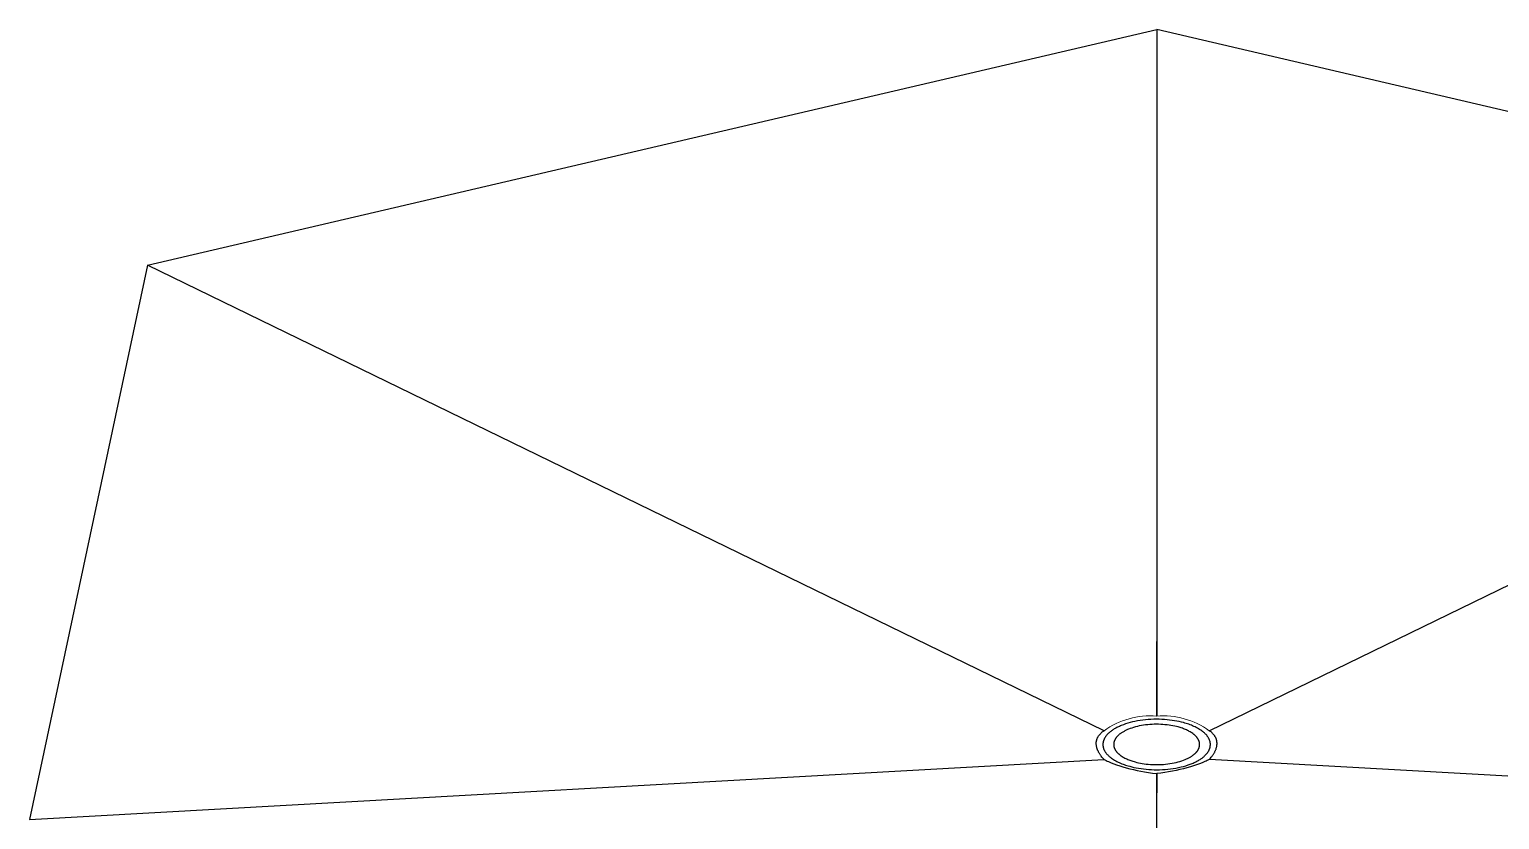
# Model space of a CAD drawing. Header units: millimetres. Extents: x 1.5 to 37.9, y -0.3 to 12.6.
# Drawn here: x 8.72 to 11.272, y 2.833 to 4.205 of the extents above; entities that cross this region are included whole.
import ezdxf

# ---------------------------------------------------------------- set-up
doc = ezdxf.new("R2010")
doc.units = ezdxf.units.MM
doc.layers.add('0.3', color=4, linetype='Continuous', lineweight=20)

msp = doc.modelspace()

# ---------------------------------------------------------------- linework, layer by layer
at = {"layer": '0.3', "lineweight": -3}
for points in [[(8.9245, 3.7952), (10.6767, 4.2048)], [(10.6767, 4.2048), (10.6766, 3.33)], [(12.4287, 3.7952), (10.6767, 4.2048)], [(8.9245, 3.7952), (8.7195, 2.8325)], [(10.5853, 2.9869), (8.9245, 3.7952)], [(10.7678, 2.9869), (12.4287, 3.7952)], [(10.6766, 3.33), (10.6766, 3.1418)], [(10.6765, 3.1418), (10.6764, 3.0122)], [(10.6766, 3.1418), (10.6767, 3.0122)], [(10.5847, 2.9373), (10.5831, 2.9391), (10.5816, 2.9409), (10.5802, 2.9427), (10.5796, 2.9437), (10.5789, 2.9445), (10.5783, 2.9454), (10.5778, 2.9463), (10.5772, 2.9472), (10.5767, 2.9481), (10.5762, 2.949), (10.5757, 2.9499), (10.5753, 2.9508), (10.5749, 2.9517), (10.5745, 2.9525), (10.5741, 2.9534), (10.5738, 2.9543), (10.5734, 2.9551), (10.5732, 2.956), (10.5729, 2.9568), (10.5727, 2.9577), (10.5725, 2.9585), (10.5723, 2.9594), (10.5721, 2.9602), (10.572, 2.9611), (10.5719, 2.9619), (10.5718, 2.9627), (10.5717, 2.9635), (10.5717, 2.9643), (10.5717, 2.9651), (10.5717, 2.9659), (10.5718, 2.9667), (10.5718, 2.9675), (10.5719, 2.9683), (10.5721, 2.9691), (10.5722, 2.9698), (10.5724, 2.9706), (10.5726, 2.9714), (10.5728, 2.9721), (10.5731, 2.9728), (10.5734, 2.9736), (10.5737, 2.9743), (10.574, 2.975), (10.5744, 2.9757), (10.5748, 2.9764), (10.5752, 2.9771), (10.5756, 2.9778), (10.5761, 2.9785), (10.5766, 2.9791), (10.5771, 2.9798), (10.5776, 2.9805), (10.5782, 2.9811), (10.5788, 2.9817), (10.5794, 2.9823), (10.58, 2.983), (10.5807, 2.9836), (10.5814, 2.9841), (10.5821, 2.9847), (10.5829, 2.9853), (10.5836, 2.9859), (10.5844, 2.9864), (10.5853, 2.9869)], [(10.7698, 2.9629), (10.7698, 2.9633), (10.7698, 2.9636), (10.7698, 2.964), (10.7698, 2.9644), (10.7698, 2.9647), (10.7697, 2.9651), (10.7697, 2.9655), (10.7696, 2.9658), (10.7696, 2.9662), (10.7695, 2.9666), (10.7694, 2.967), (10.7694, 2.9673), (10.7692, 2.9681), (10.769, 2.9688), (10.7688, 2.9696), (10.7685, 2.9703), (10.7682, 2.971), (10.7679, 2.9718), (10.7676, 2.9725), (10.7672, 2.9732), (10.7668, 2.974), (10.7664, 2.9747), (10.766, 2.9754), (10.7655, 2.9761), (10.765, 2.9768), (10.7645, 2.9775), (10.764, 2.9782), (10.7634, 2.9789), (10.7628, 2.9796), (10.7622, 2.9803), (10.7615, 2.981), (10.7609, 2.9817), (10.7602, 2.9823), (10.7595, 2.983), (10.7587, 2.9837), (10.758, 2.9843), (10.7572, 2.985), (10.7564, 2.9856), (10.7556, 2.9862), (10.7547, 2.9868), (10.753, 2.988), (10.7512, 2.9892), (10.7493, 2.9903), (10.7474, 2.9914), (10.7453, 2.9925), (10.7433, 2.9935), (10.7412, 2.9945), (10.739, 2.9955), (10.7368, 2.9964), (10.7346, 2.9972), (10.7323, 2.998), (10.73, 2.9988), (10.7277, 2.9996), (10.7253, 3.0003), (10.723, 3.0009), (10.7194, 3.0018), (10.7156, 3.0027), (10.7116, 3.0035), (10.7076, 3.0042), (10.7034, 3.0049), (10.699, 3.0054), (10.6946, 3.0059), (10.6901, 3.0063), (10.6855, 3.0065), (10.6808, 3.0067), (10.6761, 3.0067), (10.6714, 3.0067), (10.6666, 3.0065), (10.6619, 3.0062), (10.6572, 3.0058), (10.6525, 3.0052), (10.6479, 3.0046), (10.6433, 3.0039), (10.6389, 3.003), (10.6346, 3.0021), (10.6304, 3.001), (10.6264, 2.9999), (10.6225, 2.9986), (10.6188, 2.9973), (10.6152, 2.996), (10.6135, 2.9952), (10.6119, 2.9945), (10.6103, 2.9938), (10.6087, 2.993), (10.6072, 2.9923), (10.6058, 2.9915), (10.6044, 2.9907), (10.603, 2.9899), (10.6017, 2.9891), (10.6004, 2.9883), (10.5992, 2.9875), (10.5981, 2.9866), (10.597, 2.9858), (10.5959, 2.985), (10.5952, 2.9844), (10.5945, 2.9838), (10.5938, 2.9832), (10.5932, 2.9826), (10.5925, 2.982), (10.5919, 2.9814), (10.5913, 2.9808), (10.5907, 2.9801), (10.5901, 2.9795), (10.5896, 2.9788), (10.589, 2.9782), (10.5885, 2.9775), (10.588, 2.9768), (10.5875, 2.9761), (10.5871, 2.9754), (10.5867, 2.9747), (10.5862, 2.974), (10.5859, 2.9733), (10.5855, 2.9726), (10.5852, 2.9719), (10.5849, 2.9712), (10.5846, 2.9704), (10.5843, 2.9697), (10.5841, 2.9689), (10.5839, 2.9682), (10.5838, 2.9678), (10.5837, 2.9674), (10.5836, 2.9671), (10.5835, 2.9667), (10.5835, 2.9663), (10.5834, 2.9659), (10.5834, 2.9656), (10.5833, 2.9652), (10.5833, 2.9648), (10.5833, 2.9644), (10.5832, 2.964), (10.5832, 2.9636), (10.5832, 2.9633), (10.5832, 2.9629)], [(10.7512, 2.963), (10.7512, 2.9633), (10.7512, 2.9636), (10.7512, 2.9639), (10.7511, 2.9642), (10.7511, 2.9645), (10.7511, 2.9648), (10.7511, 2.9651), (10.751, 2.9653), (10.751, 2.9656), (10.7509, 2.9659), (10.7509, 2.9662), (10.7508, 2.9665), (10.7507, 2.9671), (10.7505, 2.9677), (10.7503, 2.9683), (10.7501, 2.9689), (10.7499, 2.9695), (10.7496, 2.9701), (10.7494, 2.9707), (10.7491, 2.9712), (10.7488, 2.9718), (10.7484, 2.9724), (10.7481, 2.973), (10.7477, 2.9736), (10.7473, 2.9741), (10.7469, 2.9747), (10.7465, 2.9753), (10.746, 2.9758), (10.7455, 2.9764), (10.745, 2.9769), (10.7445, 2.9775), (10.744, 2.978), (10.7435, 2.9785), (10.7429, 2.9791), (10.7423, 2.9796), (10.7417, 2.9801), (10.7411, 2.9806), (10.7404, 2.9811), (10.7398, 2.9816), (10.7391, 2.9821), (10.7377, 2.9831), (10.7363, 2.984), (10.7348, 2.9849), (10.7332, 2.9858), (10.7316, 2.9867), (10.73, 2.9875), (10.7283, 2.9883), (10.7265, 2.989), (10.7248, 2.9897), (10.723, 2.9904), (10.7212, 2.9911), (10.7193, 2.9917), (10.7175, 2.9923), (10.7156, 2.9929), (10.7137, 2.9934), (10.7108, 2.9941), (10.7078, 2.9948), (10.7046, 2.9955), (10.7014, 2.996), (10.698, 2.9966), (10.6946, 2.997), (10.691, 2.9974), (10.6874, 2.9977), (10.6837, 2.9979), (10.68, 2.998), (10.6762, 2.998), (10.6724, 2.998), (10.6686, 2.9978), (10.6648, 2.9976), (10.661, 2.9973), (10.6573, 2.9969), (10.6536, 2.9963), (10.65, 2.9957), (10.6464, 2.9951), (10.643, 2.9943), (10.6396, 2.9935), (10.6364, 2.9925), (10.6333, 2.9916), (10.6303, 2.9905), (10.6275, 2.9894), (10.6261, 2.9888), (10.6248, 2.9883), (10.6235, 2.9877), (10.6223, 2.9871), (10.6211, 2.9865), (10.6199, 2.9858), (10.6188, 2.9852), (10.6177, 2.9846), (10.6166, 2.9839), (10.6156, 2.9833), (10.6147, 2.9826), (10.6137, 2.982), (10.6128, 2.9813), (10.612, 2.9806), (10.6114, 2.9802), (10.6109, 2.9797), (10.6103, 2.9792), (10.6098, 2.9787), (10.6093, 2.9782), (10.6088, 2.9777), (10.6083, 2.9772), (10.6078, 2.9767), (10.6074, 2.9762), (10.6069, 2.9757), (10.6065, 2.9752), (10.6061, 2.9746), (10.6057, 2.9741), (10.6053, 2.9735), (10.605, 2.973), (10.6046, 2.9724), (10.6043, 2.9719), (10.604, 2.9713), (10.6037, 2.9707), (10.6034, 2.9702), (10.6032, 2.9696), (10.603, 2.969), (10.6028, 2.9684), (10.6026, 2.9678), (10.6024, 2.9672), (10.6023, 2.9669), (10.6023, 2.9666), (10.6022, 2.9663), (10.6021, 2.966), (10.6021, 2.9657), (10.602, 2.9654), (10.602, 2.9651), (10.602, 2.9648), (10.6019, 2.9645), (10.6019, 2.9642), (10.6019, 2.9639), (10.6019, 2.9636), (10.6019, 2.9633), (10.6019, 2.963)], [(10.7683, 2.9373), (10.7699, 2.9391), (10.7714, 2.9409), (10.7728, 2.9427), (10.7734, 2.9437), (10.7741, 2.9445), (10.7747, 2.9454), (10.7752, 2.9463), (10.7758, 2.9472), (10.7763, 2.9481), (10.7768, 2.949), (10.7773, 2.9499), (10.7777, 2.9508), (10.7781, 2.9517), (10.7785, 2.9525), (10.7789, 2.9534), (10.7793, 2.9543), (10.7796, 2.9551), (10.7799, 2.956), (10.7801, 2.9568), (10.7804, 2.9577), (10.7806, 2.9585), (10.7808, 2.9594), (10.7809, 2.9602), (10.781, 2.9611), (10.7811, 2.9619), (10.7812, 2.9627), (10.7813, 2.9635), (10.7813, 2.9643), (10.7813, 2.9651), (10.7813, 2.9659), (10.7812, 2.9667), (10.7812, 2.9675), (10.7811, 2.9683), (10.7809, 2.9691), (10.7808, 2.9698), (10.7806, 2.9706), (10.7804, 2.9714), (10.7802, 2.9721), (10.7799, 2.9728), (10.7796, 2.9736), (10.7793, 2.9743), (10.779, 2.975), (10.7786, 2.9757), (10.7783, 2.9764), (10.7778, 2.9771), (10.7774, 2.9778), (10.7769, 2.9785), (10.7765, 2.9791), (10.7759, 2.9798), (10.7754, 2.9805), (10.7748, 2.9811), (10.7742, 2.9817), (10.7736, 2.9823), (10.773, 2.983), (10.7723, 2.9836), (10.7716, 2.9841), (10.7709, 2.9847), (10.7702, 2.9853), (10.7694, 2.9859), (10.7686, 2.9864), (10.7678, 2.9869)], [(10.5832, 2.9629), (10.5832, 2.9625), (10.5832, 2.9621), (10.5832, 2.9618), (10.5833, 2.9614), (10.5833, 2.961), (10.5833, 2.9607), (10.5834, 2.9603), (10.5834, 2.9599), (10.5835, 2.9596), (10.5835, 2.9592), (10.5837, 2.9585), (10.5839, 2.9577), (10.5841, 2.957), (10.5843, 2.9563), (10.5845, 2.9555), (10.5848, 2.9548), (10.5851, 2.9541), (10.5855, 2.9534), (10.5858, 2.9526), (10.5862, 2.9519), (10.5866, 2.9512), (10.5871, 2.9505), (10.5875, 2.9498), (10.588, 2.9491), (10.5885, 2.9484), (10.5891, 2.9477), (10.5896, 2.947), (10.5902, 2.9463), (10.5908, 2.9456), (10.5915, 2.9449), (10.5921, 2.9443), (10.5928, 2.9436), (10.5935, 2.9429), (10.5942, 2.9423), (10.595, 2.9416), (10.5958, 2.941), (10.5965, 2.9404), (10.5974, 2.9398), (10.5982, 2.9391), (10.5999, 2.9379), (10.6017, 2.9368), (10.6036, 2.9356), (10.6055, 2.9345), (10.6075, 2.9335), (10.6095, 2.9325), (10.6116, 2.9315), (10.6138, 2.9305), (10.6159, 2.9296), (10.6182, 2.9288), (10.6204, 2.928), (10.6227, 2.9272), (10.625, 2.9264), (10.6273, 2.9257), (10.6297, 2.9251), (10.6333, 2.9241), (10.6371, 2.9233), (10.6411, 2.9224), (10.6452, 2.9217), (10.6494, 2.9211), (10.6538, 2.9205), (10.6582, 2.92), (10.6628, 2.9196), (10.6675, 2.9194), (10.6722, 2.9192), (10.6769, 2.9192), (10.6817, 2.9192), (10.6865, 2.9194), (10.6913, 2.9197), (10.6961, 2.9201), (10.7008, 2.9207), (10.7054, 2.9213), (10.71, 2.9221), (10.7145, 2.923), (10.7188, 2.9239), (10.723, 2.925), (10.7271, 2.9262), (10.731, 2.9274), (10.7347, 2.9287), (10.7382, 2.9301), (10.7399, 2.9308), (10.7416, 2.9316), (10.7432, 2.9323), (10.7448, 2.9331), (10.7463, 2.9339), (10.7477, 2.9346), (10.7491, 2.9354), (10.7505, 2.9362), (10.7518, 2.9371), (10.753, 2.9379), (10.7542, 2.9387), (10.7554, 2.9395), (10.7565, 2.9404), (10.7575, 2.9412)], [(10.6019, 2.963), (10.6019, 2.9627), (10.6019, 2.9624), (10.6019, 2.9621), (10.6019, 2.9618), (10.6019, 2.9615), (10.602, 2.9612), (10.602, 2.9609), (10.602, 2.9606), (10.6021, 2.9603), (10.6021, 2.96), (10.6023, 2.9595), (10.6024, 2.9589), (10.6026, 2.9583), (10.6027, 2.9577), (10.6029, 2.9571), (10.6032, 2.9565), (10.6034, 2.9559), (10.6037, 2.9554), (10.604, 2.9548), (10.6043, 2.9542), (10.6046, 2.9536), (10.605, 2.9531), (10.6053, 2.9525), (10.6057, 2.9519), (10.6061, 2.9514), (10.6066, 2.9508), (10.607, 2.9502), (10.6075, 2.9497), (10.608, 2.9491), (10.6085, 2.9486), (10.609, 2.9481), (10.6096, 2.9475), (10.6101, 2.947), (10.6107, 2.9465), (10.6113, 2.946), (10.6119, 2.9455), (10.6126, 2.945), (10.6132, 2.9445), (10.6139, 2.944), (10.6152, 2.943), (10.6167, 2.9421), (10.6182, 2.9412), (10.6197, 2.9403), (10.6213, 2.9394), (10.6229, 2.9386), (10.6246, 2.9378), (10.6263, 2.9371), (10.6281, 2.9364), (10.6299, 2.9357), (10.6317, 2.935), (10.6335, 2.9344), (10.6353, 2.9338), (10.6372, 2.9333), (10.6391, 2.9327), (10.642, 2.932), (10.645, 2.9313), (10.6482, 2.9306), (10.6515, 2.93), (10.6549, 2.9295), (10.6583, 2.9291), (10.6619, 2.9287), (10.6656, 2.9284), (10.6693, 2.9282), (10.673, 2.928), (10.6768, 2.928), (10.6807, 2.9281), (10.6845, 2.9282), (10.6883, 2.9284), (10.6921, 2.9288), (10.6959, 2.9292), (10.6996, 2.9297), (10.7033, 2.9303), (10.7068, 2.931), (10.7103, 2.9318), (10.7137, 2.9327), (10.7169, 2.9336), (10.72, 2.9346), (10.723, 2.9356), (10.7259, 2.9367), (10.7272, 2.9373), (10.7285, 2.9379), (10.7298, 2.9385), (10.7311, 2.9391), (10.7323, 2.9397), (10.7334, 2.9404), (10.7346, 2.941), (10.7356, 2.9416), (10.7367, 2.9423), (10.7377, 2.9429), (10.7387, 2.9436), (10.7396, 2.9443), (10.7405, 2.9449), (10.7413, 2.9456)], [(10.7413, 2.9456), (10.7418, 2.9461), (10.7424, 2.9465), (10.7429, 2.947), (10.7434, 2.9475), (10.7439, 2.948), (10.7444, 2.9485), (10.7449, 2.949), (10.7453, 2.9495), (10.7458, 2.95), (10.7462, 2.9505), (10.7466, 2.951), (10.747, 2.9515), (10.7474, 2.9521), (10.7478, 2.9526), (10.7481, 2.9531), (10.7485, 2.9537), (10.7488, 2.9542), (10.7491, 2.9548), (10.7494, 2.9554), (10.7496, 2.9559), (10.7499, 2.9565), (10.7501, 2.9571), (10.7503, 2.9577), (10.7505, 2.9582), (10.7506, 2.9588), (10.7508, 2.9594), (10.7508, 2.9597), (10.7509, 2.96), (10.7509, 2.9603), (10.751, 2.9606), (10.751, 2.9609), (10.7511, 2.9612), (10.7511, 2.9615), (10.7511, 2.9618), (10.7511, 2.9621), (10.7512, 2.9624), (10.7512, 2.9627), (10.7512, 2.963)], [(10.7575, 2.9412), (10.7582, 2.9418), (10.7589, 2.9424), (10.7595, 2.943), (10.7602, 2.9436), (10.7608, 2.9442), (10.7614, 2.9448), (10.762, 2.9454), (10.7626, 2.946), (10.7631, 2.9467), (10.7637, 2.9473), (10.7642, 2.9479), (10.7647, 2.9486), (10.7652, 2.9493), (10.7656, 2.9499), (10.7661, 2.9506), (10.7665, 2.9513), (10.7669, 2.952), (10.7672, 2.9527), (10.7676, 2.9534), (10.7679, 2.9541), (10.7682, 2.9548), (10.7685, 2.9555), (10.7687, 2.9562), (10.769, 2.957), (10.7692, 2.9577), (10.7693, 2.9584), (10.7694, 2.9588), (10.7695, 2.9592), (10.7696, 2.9595), (10.7696, 2.9599), (10.7697, 2.9603), (10.7697, 2.9606), (10.7697, 2.961), (10.7698, 2.9614), (10.7698, 2.9618), (10.7698, 2.9621), (10.7698, 2.9625), (10.7698, 2.9629)], [(8.7195, 2.8325), (10.5848, 2.9372)], [(10.5847, 2.9373), (10.5847, 2.9372)], [(10.5848, 2.9372), (10.5867, 2.9362), (10.5886, 2.9352), (10.5907, 2.9342), (10.5928, 2.9332), (10.595, 2.9322), (10.5973, 2.9312), (10.602, 2.9293), (10.6071, 2.9275), (10.6124, 2.9257), (10.618, 2.924), (10.6238, 2.9224), (10.6299, 2.9208), (10.6361, 2.9193), (10.6425, 2.9179), (10.6491, 2.9166), (10.6557, 2.9154), (10.6625, 2.9143), (10.6694, 2.9134), (10.6764, 2.9125)], [(10.7682, 2.9372), (10.7663, 2.9362), (10.7644, 2.9352), (10.7623, 2.9342), (10.7602, 2.9332), (10.7557, 2.9312), (10.751, 2.9293), (10.7459, 2.9275), (10.7406, 2.9257), (10.735, 2.924), (10.7291, 2.9224), (10.7231, 2.9208), (10.7169, 2.9193), (10.7105, 2.9179), (10.7039, 2.9166), (10.6973, 2.9154), (10.6905, 2.9143), (10.6836, 2.9134), (10.6766, 2.9125)], [(12.6332, 2.8325), (10.7682, 2.9372)], [(10.7683, 2.9373), (10.7683, 2.9372)], [(10.6764, 2.9125), (10.6764, 2.8446)], [(10.6766, 2.9125), (10.6765, 2.8447)], [(10.6764, 2.8446), (10.6764, 2.7981)]]:
    msp.add_lwpolyline(points, dxfattribs=at)
at = {"layer": '0.3'}
for centre, start, end in [((10.6647, 2.8774), 85.0525, 125.9618), ((10.6882, 2.8774), 53.9537, 94.8631)]:
    msp.add_arc(centre, 0.1353, start, end, dxfattribs=at)

doc.saveas('drawing.dxf')
